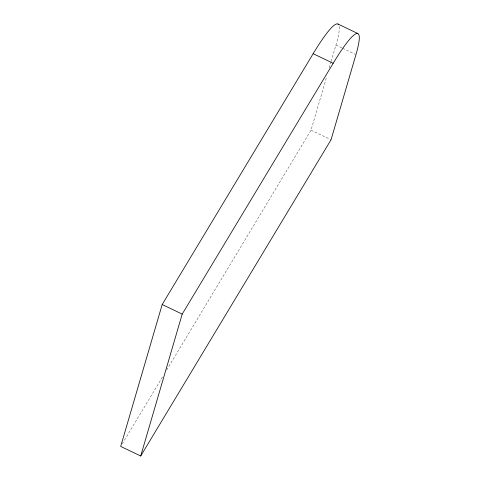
<?xml version="1.0" encoding="UTF-8"?>
<svg xmlns="http://www.w3.org/2000/svg" width="480" height="480" viewBox="0 0 480 480"><rect width="100%" height="100%" fill="white"/><g stroke="black" fill="none" stroke-linecap="round" stroke-linejoin="round"><path stroke-width="0.36" stroke-dasharray="2.4 1.8" d="M166.638 370.092L311.04 130.176L326.736 76.512M329.244 67.926L330.918 62.202M331.128 61.488L335.94 45.036A95.844 11.994 -64.4 0 0 339.114 26.004M122.232 443.862L163.164 375.864M335.94 45.036L341.946 47.904M342.612 48.222L355.29 54.288M311.04 130.176L331.056 139.746"/><path stroke-width="0.72" d="M338.688 24.78A95.844 11.994 -64.4 0 0 313.152 53.706L162.186 304.524L120.69 446.43L140.706 456L331.056 139.746L355.956 54.606A95.844 11.994 -64.4 0 0 333.174 63.276L182.202 314.094L140.706 456M337.908 24L357.924 33.57M313.152 53.706L333.174 63.276M162.186 304.524L182.202 314.094"/></g></svg>
